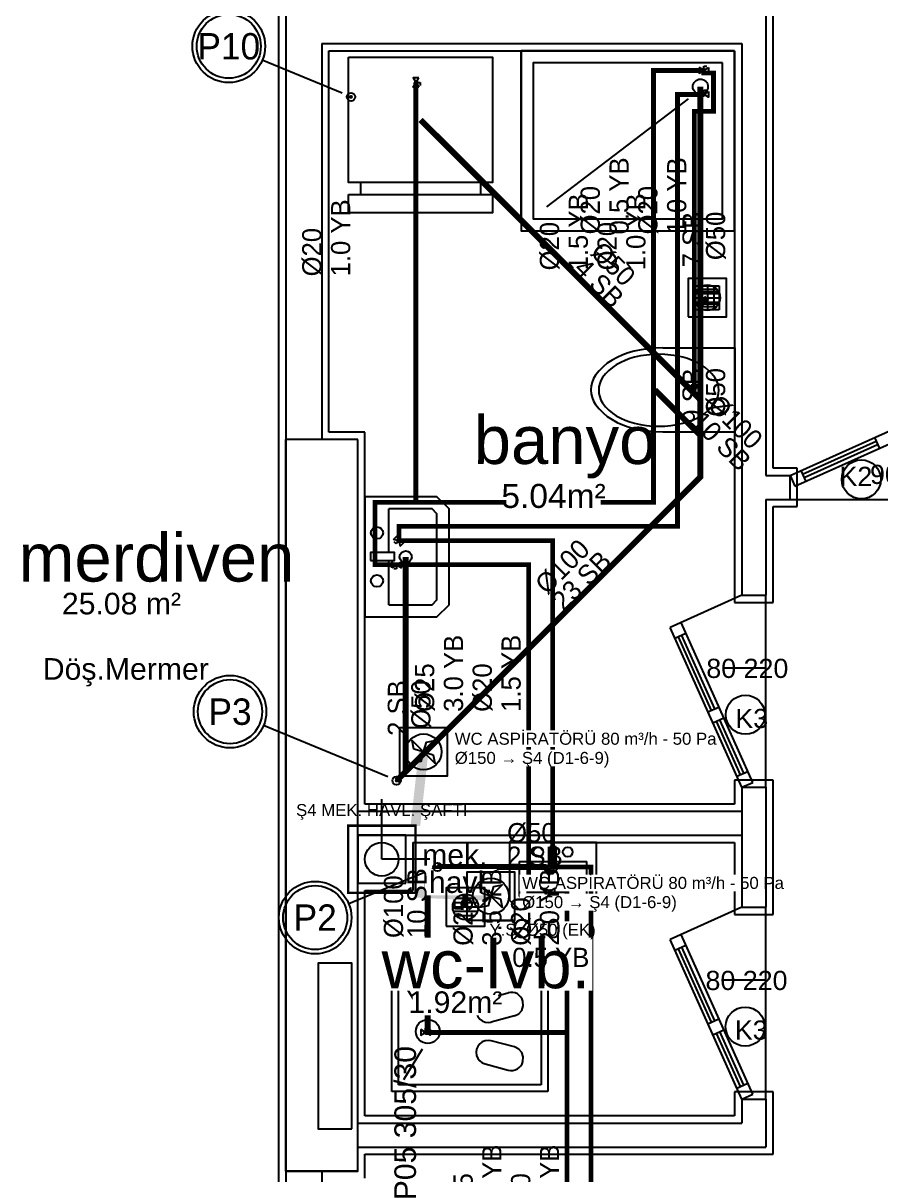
# Model space of a CAD drawing. Header units: centimetres. Extents: x -3962 to 31822, y -2 to 2802.
# Drawn here: x 13721.4 to 14078.8, y 1132.6 to 1612.8 of the extents above; entities that cross this region are included whole.
import ezdxf
from ezdxf.enums import TextEntityAlignment as Align

# ---------------------------------------------------------------- set-up
doc = ezdxf.new("R2010")
doc.units = ezdxf.units.CM
doc.linetypes.add('BASMA HATTI', pattern=[31, 25, -6])
doc.linetypes.add('PISSU HATTI', pattern=[26, 20, -6])
for name, color, linetype in [('ROTAS-CIHAZ', 135, 'CONTINUOUS'), ('ROTAS-HAVALANDIRMA', 30, 'CONTINUOUS'), ('ROTAS-HAVALANDIRMA-YAZI', 30, 'CONTINUOUS'), ('ROTAS-MIMARI', 8, 'CONTINUOUS'), ('ROTAS-MIMARI-KOLON', 8, 'CONTINUOUS'), ('ROTAS-MIMARI-YAZI', 8, 'CONTINUOUS'), ('ROTAS-PISSU-BORU-TAVANDAN', 6, 'PISSU HATTI'), ('ROTAS-PISSU-KOLONNO', 211, 'CONTINUOUS'), ('ROTAS-SICAKSU-BORU', 1, 'BASMA HATTI'), ('ROTAS-SOGUKSU-BORU', 5, 'CONTINUOUS'), ('ROTAS-TEFRIS', 15, 'CONTINUOUS')]:
    doc.layers.add(name, color=color, linetype=linetype)
doc.styles.add('ROTAS', font='arial.ttf')

# ---------------------------------------------------------------- blocks, each defined once
blk = doc.blocks.new('ROTAS-PIS-SU-CAP-SB')
for tag, p in [('PSCP_001', (0.833, 1.29)), ('PS_001', (0.833, 0.066))]:
    blk.add_attdef(tag, p, '', height=1)
blk = doc.blocks.new('ROTAS-YER-SUZGECI-PLAN')
for p, q in [((-6.67, 0), (6.67, 0)), ((-6.27, 2.27), (6.27, 2.27)), ((-4.89, 4.53), (4.89, 4.53)), ((-6.27, -2.27), (6.27, -2.27)), ((-4.89, -4.53), (4.89, -4.53))]:
    blk.add_line(p, q)
blk.add_lwpolyline([(-10, -10), (10, -10), (10, 10), (-10, 10)], close=True)
blk.add_circle((0, 0), 6.67)
blk = doc.blocks.new('ROTAS-PIS-SU-KOLON')
h = blk.add_hatch(color=256)
h.dxf.hatch_style = 1
h.paths.add_polyline_path([(1.54, 0), (1.49, 0.4), (1.33, 0.77), (1.09, 1.09), (0.77, 1.33), (0.4, 1.49), (0, 1.54), (-0.4, 1.49), (-0.77, 1.33), (-1.09, 1.09), (-1.33, 0.77), (-1.49, 0.4), (-1.54, 0), (-1.49, -0.4), (-1.33, -0.77), (-1.09, -1.09), (-0.77, -1.33), (-0.4, -1.49), (0, -1.54), (0.4, -1.49), (0.77, -1.33), (1.09, -1.09), (1.33, -0.77), (1.49, -0.4)])
blk.add_circle((0, 0), 3.5)
blk = doc.blocks.new('ROTAS-KURESEL-VANA')
for p, q in [((0, 3.1), (0, 8)), ((0, 8), (5.4, 8))]:
    blk.add_line(p, q)
for points in [[(-9, 5.8), (-9, -5), (0, 0.4)], [(9, 5.8), (9, -5), (0, 0.4)]]:
    blk.add_lwpolyline(points, close=True)
blk.add_circle((0, 0.4), 2.71)
blk.add_attdef('CAP', text='', height=10).set_placement((-1.1, 0), align=Align.CENTER)
blk = doc.blocks.new('ROTAS-TEMIZ-SU-CAP-MB')
for tag, p in [('SOCP_001', (0.833, 4.917)), ('SO_001', (0.833, 3.417)), ('SCCP_001', (0.833, 1.917)), ('SC_001', (0.833, 0.417))]:
    blk.add_attdef(tag, p, '', height=1)
blk = doc.blocks.new('ROTAS-ASPIRATOR')
blk.add_lwpolyline([(-10, -10), (10, -10), (10, 10), (-10, 10)], close=True)
for points in [[(0, 0), (-4, 1.17), (-4.71, 4.71), (0, 0)], [(0, 0), (-1.17, -4), (-4.71, -4.71), (0, 0)], [(0, 0), (1.17, 4), (4.71, 4.71), (0, 0)], [(0, 0), (4, -1.17), (4.71, -4.71), (0, 0)]]:
    blk.add_lwpolyline(points)
blk.add_circle((0, 0), 7.5)
blk = doc.blocks.new('ROTAS-KOLON-NO-PIS-SU')
for radius in [27.5, 24.26]:
    blk.add_circle((0, 0), radius)
blk.add_attdef('K', text='', height=20).set_placement((0, 0), align=Align.MIDDLE_CENTER)

msp = doc.modelspace()

# ---------------------------------------------------------------- linework, layer by layer
at = {"layer": 'ROTAS-HAVALANDIRMA', "const_width": 4}
for points in [[(13884.82, 1278.24), (13888.22, 1308.97)], [(13884.82, 1250.24), (13916.3, 1248.87)]]:
    msp.add_lwpolyline(points, dxfattribs=at)
at = {"layer": 'ROTAS-HAVALANDIRMA', "const_width": 1}
msp.add_lwpolyline([(13884.82, 1250.24), (13884.82, 1278.24), (13856.82, 1278.24), (13856.82, 1250.24), (13884.82, 1250.24)], close=True, dxfattribs=at)
at = {"layer": 'ROTAS-MIMARI'}
for p, q in [((13827.82, 1679.24), (13827.82, 1439.24)), ((13830.82, 1679.24), (13830.82, 1439.24)), ((14030.82, 1638.95), (14030.82, 1424.24)), ((14033.82, 1427.24), (14033.82, 1641.95)), ((13845.82, 1604.24), (14020.82, 1604.24)), ((13845.82, 1604.24), (13845.82, 1439.24)), ((14020.82, 1604.24), (14020.82, 1374.24)), ((13848.82, 1442.24), (13848.82, 1601.24)), ((13848.82, 1601.24), (14017.82, 1601.24)), ((13928.82, 1531.24), (13928.82, 1601.24)), ((14017.82, 1601.24), (14017.82, 1371.24)), ((14001.43, 1493.29), (14001.43, 1503.29)), ((14001.43, 1503.29), (14011.43, 1503.29)), ((14003.9, 1503.29), (14003.9, 1493.29)), ((14006.51, 1503.29), (14006.51, 1493.29)), ((14009.13, 1503.29), (14009.13, 1493.29)), ((14011.43, 1503.29), (14011.43, 1493.29)), ((14001.43, 1500.82), (14011.43, 1500.82)), ((14001.43, 1498.29), (14011.43, 1498.29)), ((14001.43, 1495.76), (14011.43, 1495.76)), ((14011.43, 1493.29), (14001.43, 1493.29)), ((13987.95, 1477.38), (14017.88, 1477.38)), ((14017.88, 1477.38), (14017.88, 1442.34)), ((14040.9, 1424.24), (14115.78, 1457.88)), ((14042.95, 1419.68), (14117.83, 1453.32)), ((13863.82, 1442.24), (13848.82, 1442.24)), ((13863.82, 1287.24), (13863.82, 1442.24)), ((13987.95, 1442.38), (14017.84, 1442.38)), ((13827.82, 1439.24), (13827.82, 1414.24)), ((14046.13, 1424.8), (14076.73, 1438.55)), ((14046.77, 1423.36), (14077.37, 1437.11)), ((14076.06, 1440.03), (14078.11, 1435.47)), ((14043.9, 1427.24), (14033.82, 1427.24)), ((14043.9, 1411.24), (14043.9, 1427.24)), ((14045.46, 1426.29), (14047.51, 1421.72)), ((14030.82, 1424.24), (14040.9, 1424.24)), ((14040.9, 1414.24), (14040.9, 1424.24)), ((14040.9, 1424.24), (14042.95, 1419.68)), ((13827.82, 1414.24), (13827.82, 1209.24)), ((14030.82, 1414.24), (14030.82, 1374.24)), ((14030.82, 1414.24), (14040.9, 1414.24)), ((14040.9, 1414.24), (14130.9, 1414.24)), ((14033.82, 1371.24), (14033.82, 1411.24)), ((14033.82, 1411.24), (14043.9, 1411.24)), ((14020.82, 1374.24), (13990.92, 1360.8)), ((14020.82, 1374.24), (14030.82, 1374.24)), ((14030.82, 1294.24), (14030.82, 1374.24)), ((14017.82, 1371.24), (14033.82, 1371.24)), ((14020.82, 1294.24), (13990.92, 1360.8)), ((14025.39, 1296.29), (13995.48, 1362.85)), ((13997.53, 1358.29), (13992.97, 1356.24)), ((14008.2, 1326.3), (13994.45, 1356.9)), ((14009.64, 1326.95), (13995.89, 1357.55)), ((14012.71, 1343.96), (14030.82, 1343.96)), ((14006.72, 1325.64), (14011.28, 1327.69)), ((14008.76, 1321.08), (14013.33, 1323.13)), ((14020.26, 1299.46), (14010.25, 1321.74)), ((14021.7, 1300.11), (14011.69, 1322.39)), ((14033.82, 1297.24), (14017.82, 1297.24)), ((14017.82, 1297.24), (14017.82, 1287.24)), ((14018.78, 1298.8), (14023.34, 1300.85)), ((14033.82, 1241.24), (14033.82, 1297.24)), ((14020.82, 1294.24), (14025.39, 1296.29)), ((14020.82, 1294.24), (14020.82, 1244.24)), ((14020.82, 1294.24), (14030.82, 1294.24)), ((14030.82, 1294.24), (14030.82, 1244.24)), ((14017.82, 1287.24), (13863.82, 1287.24)), ((13870.82, 1264.24), (13870.82, 1289.24)), ((13860.82, 1284.24), (14020.82, 1284.24)), ((13860.82, 1274.24), (14020.82, 1274.24)), ((13880.82, 1274.24), (13860.82, 1274.24)), ((13860.82, 1274.24), (13860.82, 1254.24)), ((13880.82, 1254.24), (13880.82, 1274.24)), ((13883.82, 1271.24), (14017.82, 1271.24)), ((13883.82, 1271.24), (13883.82, 1251.24)), ((13960.31, 1271.24), (13924.05, 1271.24)), ((13924.05, 1271.24), (13924.05, 1247.24)), ((13940.84, 1269.41), (13940.84, 1261.41)), ((13943.52, 1269.41), (13940.84, 1269.41)), ((13943.52, 1261.41), (13943.52, 1269.41)), ((13960.31, 1247.24), (13960.31, 1271.24)), ((14017.82, 1271.24), (14017.82, 1241.24)), ((13890.82, 1264.24), (13870.82, 1264.24)), ((13928.05, 1263.24), (13940.84, 1263.24)), ((13928.05, 1263.24), (13928.05, 1248.89)), ((13943.52, 1263.24), (13956.31, 1263.24)), ((13956.31, 1248.89), (13956.31, 1263.24)), ((13940.84, 1261.41), (13943.52, 1261.41)), ((13860.82, 1254.24), (13880.82, 1254.24)), ((13863.82, 1212.24), (13863.82, 1251.24)), ((13863.82, 1251.24), (13883.82, 1251.24)), ((13928.05, 1248.89), (13929.71, 1247.24)), ((13954.66, 1247.24), (13956.31, 1248.89)), ((13924.05, 1247.24), (13928.05, 1243.24)), ((13929.71, 1247.24), (13954.66, 1247.24)), ((13956.31, 1243.24), (13960.31, 1247.24)), ((14020.82, 1244.24), (13990.92, 1230.8)), ((14020.82, 1244.24), (14030.82, 1244.24)), ((14030.82, 1164.24), (14030.82, 1244.24)), ((13928.05, 1243.24), (13956.31, 1243.24)), ((14017.82, 1241.24), (14033.82, 1241.24)), ((14020.82, 1164.24), (13990.92, 1230.8)), ((14025.39, 1166.29), (13995.48, 1232.85)), ((13997.53, 1228.29), (13992.97, 1226.24)), ((14008.2, 1196.3), (13994.45, 1226.9)), ((14009.64, 1196.95), (13995.89, 1227.55)), ((13874.98, 1167.46), (13874.98, 1217.46)), ((13874.98, 1217.46), (13939.98, 1217.46)), ((13939.98, 1217.46), (13939.98, 1167.46)), ((13863.82, 1157.26), (13863.82, 1212.24)), ((13877.76, 1170.24), (13877.76, 1214.68)), ((13877.76, 1214.68), (13937.19, 1214.68)), ((13879.98, 1212.46), (13887.75, 1199.71)), ((13937.19, 1214.68), (13937.19, 1170.24)), ((14012.33, 1214.02), (14030.44, 1214.02)), ((13827.82, 1209.24), (13827.82, 1134.24)), ((13913.85, 1205.99), (13923.51, 1208.58)), ((13926.1, 1198.92), (13916.44, 1196.34)), ((14006.72, 1195.64), (14011.28, 1197.69)), ((14008.76, 1191.08), (14013.33, 1193.13)), ((14020.26, 1169.46), (14010.25, 1191.74)), ((14021.7, 1170.11), (14011.69, 1192.39)), ((13926.1, 1185.99), (13916.44, 1188.58)), ((13879.98, 1172.46), (13887.75, 1185.28)), ((13913.85, 1178.92), (13923.51, 1176.34)), ((13939.98, 1167.46), (13874.98, 1167.46)), ((13937.19, 1170.24), (13877.76, 1170.24)), ((14033.82, 1167.24), (14017.82, 1167.24)), ((14017.82, 1167.24), (14017.82, 1157.24)), ((14018.78, 1168.8), (14023.34, 1170.85)), ((14033.82, 1141.24), (14033.82, 1167.24)), ((14020.82, 1164.24), (14025.39, 1166.29)), ((14020.82, 1164.24), (14020.82, 1154.24)), ((14020.82, 1164.24), (14030.82, 1164.24)), ((14030.82, 1164.24), (14030.82, 1144.24)), ((14017.82, 1157.26), (13863.82, 1157.26)), ((13860.82, 1154.26), (14020.82, 1154.26)), ((13860.82, 1144.26), (14030.82, 1144.26)), ((13863.82, 1141.26), (14033.82, 1141.26)), ((13863.82, 1131.24), (13863.82, 1141.26)), ((13827.82, 1134.24), (13827.82, 1101.24)), ((13830.82, 1134.24), (13830.82, 1104.24)), ((13845.82, 1134.24), (13845.82, 1104.24))]:
    msp.add_line(p, q, dxfattribs=at)
for points in [[(14017.82, 1601.24), (13928.82, 1601.24), (13928.82, 1526.24), (14017.82, 1526.24), (14017.82, 1601.24)], [(13856.99, 1598.61), (13916.99, 1598.61), (13916.99, 1546.26), (13856.99, 1546.26), (13856.99, 1598.61)], [(14012.82, 1596.24), (13933.82, 1596.24), (13933.82, 1531.24), (14012.82, 1531.24), (14012.82, 1596.24)], [(13939.56, 1536.24), (13998.56, 1581.24)], [(13861.99, 1546.26), (13861.99, 1541.26)], [(13911.99, 1546.26), (13911.99, 1541.26)], [(13856.99, 1541.26), (13916.99, 1541.26), (13916.99, 1533.61), (13856.99, 1533.61), (13856.99, 1541.26)], [(13975.91, 1475.95), (13973.52, 1475.28), (13971.19, 1474.44), (13968.92, 1473.43), (13966.74, 1472.26)], [(13987.95, 1477.38), (13984.91, 1477.29), (13981.89, 1477.02), (13978.88, 1476.58), (13975.91, 1475.95)], [(13986.19, 1474.72), (13983.66, 1474.64), (13981.15, 1474.41), (13978.65, 1474.03), (13976.17, 1473.49)], [(13996.21, 1473.49), (13993.73, 1474.03), (13991.24, 1474.41), (13988.72, 1474.64), (13986.19, 1474.72)], [(13966.74, 1472.26), (13964.78, 1470.98), (13962.99, 1469.5), (13961.35, 1467.84), (13959.9, 1466.01)], [(13968.51, 1470.33), (13966.89, 1469.23), (13965.39, 1467.97), (13964.04, 1466.55), (13962.84, 1465)], [(13976.17, 1473.49), (13974.17, 1472.92), (13972.23, 1472.19), (13970.34, 1471.33), (13968.51, 1470.33)], [(14003.87, 1470.33), (14002.04, 1471.33), (14000.15, 1472.19), (13998.21, 1472.92), (13996.21, 1473.49)], [(14009.54, 1465), (14008.35, 1466.55), (14006.99, 1467.97), (14005.49, 1469.23), (14003.87, 1470.33)], [(13959.9, 1466.01), (13959.06, 1464.61), (13958.45, 1463.1), (13958.08, 1461.52), (13957.95, 1459.88)], [(13962.84, 1465), (13962.13, 1463.79), (13961.61, 1462.49), (13961.3, 1461.12), (13961.19, 1459.72)], [(14011.19, 1459.72), (14011.08, 1461.12), (14010.77, 1462.49), (14010.25, 1463.79), (14009.54, 1465)], [(13957.95, 1459.88), (13958.08, 1458.25), (13958.45, 1456.67), (13959.06, 1455.16), (13959.9, 1453.76)], [(13961.19, 1459.72), (13961.3, 1458.32), (13961.61, 1456.95), (13962.13, 1455.65), (13962.84, 1454.44)], [(14009.54, 1454.44), (14010.25, 1455.65), (14010.77, 1456.95), (14011.08, 1458.32), (14011.19, 1459.72)], [(13959.9, 1453.76), (13961.35, 1451.93), (13962.99, 1450.27), (13964.78, 1448.79), (13966.74, 1447.51)], [(13962.84, 1454.44), (13964.04, 1452.88), (13965.39, 1451.47), (13966.89, 1450.21), (13968.51, 1449.11)], [(14003.87, 1449.11), (14005.49, 1450.21), (14006.99, 1451.47), (14008.35, 1452.88), (14009.54, 1454.44)], [(13966.74, 1447.51), (13968.92, 1446.34), (13971.19, 1445.33), (13973.52, 1444.49), (13975.91, 1443.82)], [(13968.51, 1449.11), (13970.34, 1448.11), (13972.23, 1447.24), (13974.17, 1446.52), (13976.17, 1445.95)], [(13976.17, 1445.95), (13978.65, 1445.41), (13981.15, 1445.03), (13983.66, 1444.8), (13986.19, 1444.72)], [(13986.19, 1444.72), (13988.72, 1444.8), (13991.24, 1445.03), (13993.73, 1445.41), (13996.21, 1445.95)], [(13996.21, 1445.95), (13998.21, 1446.52), (14000.15, 1447.24), (14002.04, 1448.11), (14003.87, 1449.11)], [(13975.91, 1443.82), (13978.88, 1443.19), (13981.89, 1442.74), (13984.91, 1442.47), (13987.95, 1442.38)], [(13860.82, 1439.24), (13830.82, 1439.24)], [(13830.82, 1134.24), (13830.82, 1439.24)], [(13860.82, 1134.24), (13860.82, 1439.24)], [(13863.82, 1415.25), (13863.82, 1365.25), (13893.82, 1365.25), (13898.82, 1370.25), (13898.82, 1410.25), (13893.82, 1415.25), (13863.82, 1415.25)], [(13873.82, 1370.25), (13891.75, 1370.25), (13893.82, 1372.32), (13893.82, 1408.18), (13891.75, 1410.25), (13873.82, 1410.25)], [(13873.82, 1392.05), (13873.82, 1410.25)], [(13866.11, 1388.7), (13876.11, 1388.7), (13876.11, 1392.05), (13866.11, 1392.05), (13866.11, 1388.7)], [(13873.82, 1370.25), (13873.82, 1388.7)], [(13913.85, 1205.99), (13912.64, 1205.49), (13911.61, 1204.7), (13910.82, 1203.67), (13910.32, 1202.46), (13910.15, 1201.15), (13910.32, 1199.87), (13910.81, 1198.67), (13911.61, 1197.63), (13912.66, 1196.83), (13913.85, 1196.34), (13915.14, 1196.17), (13916.44, 1196.34)], [(13929.64, 1205.05), (13929.29, 1205.97), (13928.77, 1206.8), (13928.11, 1207.51), (13927.31, 1208.08), (13926.41, 1208.49), (13925.46, 1208.71), (13924.48, 1208.74), (13923.51, 1208.58)], [(13926.1, 1198.92), (13927.88, 1199.81), (13929.14, 1201.25), (13929.76, 1203.07), (13929.64, 1205.05)], [(13916.44, 1188.58), (13915.14, 1188.75), (13913.85, 1188.58), (13912.66, 1188.09), (13911.61, 1187.29), (13910.81, 1186.24), (13910.32, 1185.05), (13910.15, 1183.76), (13910.32, 1182.46), (13910.82, 1181.24), (13911.61, 1180.22), (13912.64, 1179.43), (13913.85, 1178.92)], [(13929.64, 1179.87), (13929.76, 1181.85), (13929.14, 1183.67), (13927.88, 1185.11), (13926.1, 1185.99)], [(13923.51, 1176.34), (13924.48, 1176.18), (13925.46, 1176.21), (13926.41, 1176.43), (13927.31, 1176.83), (13928.11, 1177.41), (13928.77, 1178.12), (13929.29, 1178.95), (13929.64, 1179.87)], [(13860.82, 1134.24), (13830.82, 1134.24)]]:
    msp.add_lwpolyline(points, dxfattribs=at)
for centre, radius in [((14003.56, 1586.24), 3.16), ((14070.59, 1422.56), 8.14), ((13868.82, 1400.25), 2.52), ((13880.78, 1390.25), 2.52), ((13868.82, 1380.25), 2.52), ((14022.32, 1324.47), 8.14), ((13870.82, 1264.24), 7), ((13936.05, 1267.24), 2.02), ((13948.31, 1267.24), 2.02), ((13942.08, 1257.67), 2.02), ((14022.22, 1194.48), 8.14), ((13889.98, 1192.46), 5)]:
    msp.add_circle(centre, radius, dxfattribs=at)
at = {"layer": 'ROTAS-MIMARI-KOLON'}
for points in [[(13860.82, 1439.24), (13830.82, 1439.24), (13830.82, 1134.24), (13860.82, 1134.24), (13860.82, 1439.24)], [(13858.31, 1151.91), (13858.31, 1220.88), (13844.34, 1220.88), (13844.34, 1151.91), (13858.31, 1151.91)]]:
    msp.add_lwpolyline(points, dxfattribs=at)
at = {"layer": 'ROTAS-PISSU-BORU-TAVANDAN', "const_width": 2.5}
for points in [[(14003.56, 1586.24), (14003.56, 1495.42)], [(13886.99, 1572.43), (14003.56, 1455.86)], [(14006.43, 1498.29), (14003.56, 1495.42)], [(14003.56, 1495.42), (14003.56, 1455.86)], [(13984.57, 1459.88), (14003.56, 1440.89)], [(14003.56, 1455.86), (14003.56, 1440.9)], [(14003.56, 1440.9), (14003.56, 1423.56), (13880.78, 1300.78)], [(13880.78, 1390.25), (13880.78, 1300.78)], [(13880.78, 1300.78), (13877, 1297)], [(13889.98, 1192.46), (13889.98, 1256.98), (13894, 1261)], [(13905.69, 1244.35), (13905.69, 1249.31), (13894, 1261)], [(13942.08, 1257.67), (13938.75, 1261), (13894, 1261)]]:
    msp.add_lwpolyline(points, dxfattribs=at)
at = {"layer": 'ROTAS-PISSU-KOLONNO'}
for p, q in [((13854.3, 1583.53), (13821.04, 1597.31)), ((13873.3, 1298.53), (13821.57, 1319.96)), ((13890.3, 1259.47), (13857.04, 1245.69))]:
    msp.add_line(p, q, dxfattribs=at)
at = {"layer": 'ROTAS-SICAKSU-BORU', "const_width": 2}
msp.add_lwpolyline([(13725, 363), (13814, 363), (13814, 685), (13762, 685), (13762, 703), (13886, 703), (13886, 1011), (13958, 1011), (13958, 1261), (13942, 1261), (13942, 1397), (13878, 1397), (13878, 1403), (13994, 1403), (13994, 1583), (14005, 1583)], dxfattribs=at)
at = {"layer": 'ROTAS-SOGUKSU-BORU', "const_width": 2}
for points in [[(13725, 373), (13804, 373), (13804, 675), (13752, 675), (13752, 713), (13876, 713), (13876, 1021), (13948, 1021), (13948, 1251), (13932, 1251), (13932, 1387), (13868, 1387), (13868, 1413), (13984, 1413), (13984, 1593), (14005, 1593)], [(14001, 1460), (14001, 1576), (14009, 1576), (14009, 1592), (14005, 1592), (14005, 1593)], [(13885, 1588), (13885, 1413)], [(13889, 1192), (13948, 1192)]]:
    msp.add_lwpolyline(points, dxfattribs=at)

# ---------------------------------------------------------------- block references
at = {"layer": 'ROTAS-TEFRIS'}
ref = msp.add_blockref('ROTAS-KOLON-NO-PIS-SU', (13807.07, 1603.1), dxfattribs=dict(at, xscale=0.55, yscale=0.55))
ref.add_attrib('K', 'P10', dxfattribs={"height": 11}).set_placement((13807.07, 1603.1), align=Align.MIDDLE_CENTER)
for name, p, xscale, yscale in [('ROTAS-KURESEL-VANA', (14005, 1593), 0.22, 0.22), ('ROTAS-KURESEL-VANA', (14005, 1583), 0.22, 0.22), ('ROTAS-PIS-SU-KOLON', (13858, 1582), 0.5, 0.5), ('ROTAS-YER-SUZGECI-PLAN', (14006.43, 1498.29), 0.8, 0.8), ('ROTAS-PIS-SU-KOLON', (13877, 1297), 0.5, 0.5), ('ROTAS-KURESEL-VANA', (13889, 1192), 0.22, 0.22)]:
    msp.add_blockref(name, p, dxfattribs=dict(at, xscale=xscale, yscale=yscale))
for p, xscale, yscale, rotation in [((13885, 1588), 0.22, 0.22, -90), ((14001, 1460), 0.22, 0.22, 90), ((13878, 1397), 0.21999999999999997, 0.21999999999999997, 135), ((13877, 1387), 0.22, 0.22, 180)]:
    msp.add_blockref('ROTAS-KURESEL-VANA', p, dxfattribs=dict(at, xscale=xscale, yscale=yscale, rotation=rotation))
ref = msp.add_blockref('ROTAS-TEMIZ-SU-CAP-MB', (14001, 1518), dxfattribs=dict(at, xscale=8, yscale=8, rotation=90))
ref.add_attrib('SCCP_001', 'Ø20', (13985.67, 1524.67), dxfattribs={"height": 8, "rotation": 90})
ref.add_attrib('SC_001', '1.0 YB', (13997.67, 1524.67), dxfattribs={"height": 8, "rotation": 90})
ref.add_attrib('SO_001', '0.5 YB', (13973.67, 1524.67), dxfattribs={"height": 8, "rotation": 90})
ref.add_attrib('SOCP_001', 'Ø20', (13961.67, 1524.67), dxfattribs={"height": 8, "rotation": 90})
ref = msp.add_blockref('ROTAS-TEMIZ-SU-CAP-MB', (13885, 1500.5), dxfattribs=dict(at, xscale=8, yscale=8, rotation=90))
ref.add_attrib('SO_001', '1.0 YB', (13857.67, 1507.17), dxfattribs={"height": 8, "rotation": 90})
ref.add_attrib('SOCP_001', 'Ø20', (13845.67, 1507.17), dxfattribs={"height": 8, "rotation": 90})
ref = msp.add_blockref('ROTAS-TEMIZ-SU-CAP-MB', (13984, 1503), dxfattribs=dict(at, xscale=8, yscale=8, rotation=90))
ref.add_attrib('SCCP_001', 'Ø20', (13968.67, 1509.67), dxfattribs={"height": 8, "rotation": 90})
ref.add_attrib('SC_001', '1.0 YB', (13980.67, 1509.67), dxfattribs={"height": 8, "rotation": 90})
ref.add_attrib('SO_001', '1.5 YB', (13956.67, 1509.67), dxfattribs={"height": 8, "rotation": 90})
ref.add_attrib('SOCP_001', 'Ø20', (13944.67, 1509.67), dxfattribs={"height": 8, "rotation": 90})
ref = msp.add_blockref('ROTAS-PIS-SU-CAP-SB', (14003.56, 1540.83), dxfattribs=dict(at, xscale=8, yscale=8, rotation=-90))
ref.add_attrib('PSCP_001', 'Ø50', dxfattribs={"height": 8, "rotation": 90}).set_placement((14013.88, 1534.16), align=Align.RIGHT)
ref.add_attrib('PS_001', '7 SB', dxfattribs={"height": 8, "rotation": 90}).set_placement((14004.08, 1534.16), align=Align.RIGHT)
ref = msp.add_blockref('ROTAS-PIS-SU-CAP-SB', (13945.27, 1514.15), dxfattribs=dict(at, xscale=8, yscale=8, rotation=-45))
ref.add_attrib('PSCP_001', 'Ø50', (13957.28, 1516.73), dxfattribs={"height": 8, "rotation": 315})
ref.add_attrib('PS_001', '4 SB', (13950.36, 1509.8), dxfattribs={"height": 8, "rotation": 315})
ref = msp.add_blockref('ROTAS-PIS-SU-CAP-SB', (14003.56, 1475.64), dxfattribs=dict(at, xscale=8, yscale=8, rotation=-90))
ref.add_attrib('PSCP_001', 'Ø50', dxfattribs={"height": 8, "rotation": 90}).set_placement((14013.88, 1468.97), align=Align.RIGHT)
ref.add_attrib('PS_001', '9 SB', dxfattribs={"height": 8, "rotation": 90}).set_placement((14004.08, 1468.97), align=Align.RIGHT)
ref = msp.add_blockref('ROTAS-PIS-SU-CAP-SB', (13994.06, 1450.39), dxfattribs=dict(at, xscale=8, yscale=8, rotation=-45))
ref.add_attrib('PSCP_001', 'Ø100', (14006.07, 1452.97), dxfattribs={"height": 8, "rotation": 315})
ref.add_attrib('PS_001', '10 SB', (13999.15, 1446.05), dxfattribs={"height": 8, "rotation": 315})
ref = msp.add_blockref('ROTAS-PIS-SU-CAP-SB', (13942.17, 1362.17), dxfattribs=dict(at, xscale=8, yscale=8, rotation=45))
ref.add_attrib('PSCP_001', 'Ø100', (13939.59, 1374.18), dxfattribs={"height": 8, "rotation": 45})
ref.add_attrib('PS_001', '23 SB', (13946.51, 1367.26), dxfattribs={"height": 8, "rotation": 45})
ref = msp.add_blockref('ROTAS-TEMIZ-SU-CAP-MB', (13932, 1319), dxfattribs=dict(at, xscale=8, yscale=8, rotation=90))
ref.add_attrib('SCCP_001', 'Ø20', (13916.67, 1325.67), dxfattribs={"height": 8, "rotation": 90})
ref.add_attrib('SC_001', '1.5 YB', (13928.67, 1325.67), dxfattribs={"height": 8, "rotation": 90})
ref.add_attrib('SO_001', '3.0 YB', (13904.67, 1325.67), dxfattribs={"height": 8, "rotation": 90})
ref.add_attrib('SOCP_001', 'Ø25', (13892.67, 1325.67), dxfattribs={"height": 8, "rotation": 90})
ref = msp.add_blockref('ROTAS-KOLON-NO-PIS-SU', (13807.59, 1325.75), dxfattribs=dict(at, xscale=0.55, yscale=0.55))
ref.add_attrib('K', 'P3', dxfattribs={"height": 11}).set_placement((13807.59, 1325.75), align=Align.MIDDLE_CENTER)
ref = msp.add_blockref('ROTAS-PIS-SU-CAP-SB', (13880.78, 1345.51), dxfattribs=dict(at, xscale=8, yscale=8, rotation=-90))
ref.add_attrib('PSCP_001', 'Ø50', dxfattribs={"height": 8, "rotation": 90}).set_placement((13891.1, 1338.85), align=Align.RIGHT)
ref.add_attrib('PS_001', '2 SB', dxfattribs={"height": 8, "rotation": 90}).set_placement((13881.31, 1338.85), align=Align.RIGHT)
ref = msp.add_blockref('ROTAS-PIS-SU-CAP-SB', (13916.37, 1261), dxfattribs=dict(at, xscale=8, yscale=8))
ref.add_attrib('PSCP_001', 'Ø50', (13923.04, 1271.32), dxfattribs={"height": 8})
ref.add_attrib('PS_001', '2 SB', (13923.04, 1261.52), dxfattribs={"height": 8})
ref = msp.add_blockref('ROTAS-KOLON-NO-PIS-SU', (13843.07, 1239.9), dxfattribs=dict(at, xscale=0.55, yscale=0.55))
ref.add_attrib('K', 'P2', dxfattribs={"height": 11}).set_placement((13843.07, 1239.9), align=Align.MIDDLE_CENTER)
ref = msp.add_blockref('ROTAS-TEMIZ-SU-CAP-MB', (13948, 1106.5), dxfattribs=dict(at, xscale=8, yscale=8, rotation=90))
ref.add_attrib('SCCP_001', 'Ø20', (13932.67, 1113.17), dxfattribs={"height": 8, "rotation": 90})
ref.add_attrib('SC_001', '2.0 YB', (13944.67, 1113.17), dxfattribs={"height": 8, "rotation": 90})
ref.add_attrib('SO_001', '4.0 YB', (13920.67, 1113.17), dxfattribs={"height": 8, "rotation": 90})
ref.add_attrib('SOCP_001', 'Ø25', (13908.67, 1113.17), dxfattribs={"height": 8, "rotation": 90})

# ---------------------------------------------------------------- texts
at = {"layer": 'ROTAS-HAVALANDIRMA-YAZI', "style": 'ROTAS'}
msp.add_text('Ş4 MEK. HAVL. ŞAFTI', height=5, dxfattribs=at).set_placement((13870.82, 1282.24), align=Align.CENTER)
at = {"layer": 'ROTAS-MIMARI-YAZI', "style": 'ROTAS'}
for s, height, p in [('K2', 8, (14068.33, 1423.83)), ('90 220', 8, (14091.31, 1424.66)), ('merdiven', 20, (13776.95, 1389.98)), ('25.08 m²', 9, (13762.36, 1370.8)), ('Döş.Mermer', 9, (13764.17, 1343.56)), ('80 220', 8, (14023.11, 1343.8)), ('K3', 8, (14024.95, 1322.92)), ('80 220', 8, (14022.77, 1213.72)), ('K3', 8, (14024.73, 1193.03))]:
    msp.add_text(s, height=height, dxfattribs=at).set_placement(p, align=Align.MIDDLE_CENTER)
msp.add_text('P05 305/30', height=9, rotation=90, dxfattribs=at).set_placement((13880.57, 1154.24), align=Align.MIDDLE_CENTER)

# ---------------------------------------------------------------- next in the draw order: wipeouts: each hides what was drawn before it
for points in [[(13961.97, 1409.67), (13922.77, 1409.67), (13922.77, 1421.67), (13961.97, 1421.67)], [(13992.12, 1310.97), (13900.22, 1310.97), (13900.22, 1317.97), (13992.12, 1317.97)], [(13918.68, 1249.18), (13888.78, 1249.18), (13888.78, 1260.18), (13918.68, 1260.18)], [(14020.2, 1250.87), (13928.3, 1250.87), (13928.3, 1257.87), (14020.2, 1257.87)], [(13958.6, 1209.48), (13869.8, 1209.48), (13869.8, 1231.48), (13958.6, 1231.48)]]:
    msp.add_wipeout(points)

# ---------------------------------------------------------------- next in the draw order: block references
at = {"layer": 'ROTAS-TEFRIS', "xscale": 0.21999999999999997, "yscale": 0.21999999999999997, "rotation": 135}
msp.add_blockref('ROTAS-KURESEL-VANA', (13942, 1261), dxfattribs=at)
at = {"layer": 'ROTAS-TEFRIS'}
ref = msp.add_blockref('ROTAS-PIS-SU-CAP-SB', (13889.98, 1224.72), dxfattribs=dict(at, xscale=8, yscale=8, rotation=90))
ref.add_attrib('PSCP_001', 'Ø100', (13879.66, 1231.38), dxfattribs={"height": 8, "rotation": 90})
ref.add_attrib('PS_001', '10 SB', (13889.45, 1231.38), dxfattribs={"height": 8, "rotation": 90})
at = {"layer": 'ROTAS-TEFRIS', "xscale": 0.5, "yscale": 0.5}
msp.add_blockref('ROTAS-PIS-SU-KOLON', (13894, 1261), dxfattribs=at)

# ---------------------------------------------------------------- next in the draw order: texts
at = {"layer": 'ROTAS-MIMARI-YAZI', "style": 'ROTAS'}
for s, height, p in [('banyo', 20, (13947.16, 1438.99)), ('5.04m²', 10, (13942.37, 1415.67)), ('mek.', 9, (13901.25, 1265.99)), ('havl.', 9, (13903.73, 1254.68))]:
    msp.add_text(s, height=height, dxfattribs=at).set_placement(p, align=Align.MIDDLE_CENTER)

# ---------------------------------------------------------------- next in the draw order: wipeouts: each hides what was drawn before it
for points in [[(13958.02, 1302.97), (13900.22, 1302.97), (13900.22, 1309.97), (13958.02, 1309.97)], [(13986.1, 1242.87), (13928.3, 1242.87), (13928.3, 1249.87), (13986.1, 1249.87)], [(13956.99, 1231.35), (13914.69, 1231.35), (13914.69, 1238.35), (13956.99, 1238.35)], [(13919.23, 1199.16), (13883.75, 1199.16), (13883.75, 1210.16), (13919.23, 1210.16)]]:
    msp.add_wipeout(points)

# ---------------------------------------------------------------- next in the draw order: block references
at = {"layer": 'ROTAS-TEFRIS'}
for p in [(13888.22, 1308.97), (13916.3, 1248.87)]:
    msp.add_blockref('ROTAS-ASPIRATOR', p, dxfattribs=at)
ref = msp.add_blockref('ROTAS-TEMIZ-SU-CAP-MB', (13948, 1221.5), dxfattribs=dict(at, xscale=8, yscale=8, rotation=90))
ref.add_attrib('SCCP_001', 'Ø20', (13932.67, 1228.17), dxfattribs={"height": 8, "rotation": 90})
ref.add_attrib('SC_001', '2.0 YB', (13944.67, 1228.17), dxfattribs={"height": 8, "rotation": 90})
ref.add_attrib('SO_001', '3.5 YB', (13920.67, 1228.17), dxfattribs={"height": 8, "rotation": 90})
ref.add_attrib('SOCP_001', 'Ø25', (13908.67, 1228.17), dxfattribs={"height": 8, "rotation": 90})
at = {"layer": 'ROTAS-TEFRIS', "xscale": 0.8, "yscale": 0.8}
msp.add_blockref('ROTAS-YER-SUZGECI-PLAN', (13905.69, 1244.35), dxfattribs=at)
at = {"layer": 'ROTAS-TEFRIS', "xscale": 0.22, "yscale": 0.22, "rotation": 180}
msp.add_blockref('ROTAS-KURESEL-VANA', (13941, 1251), dxfattribs=at)
at = {"layer": 'ROTAS-TEFRIS'}
ref = msp.add_blockref('ROTAS-TEMIZ-SU-CAP-MB', (13918.5, 1192), dxfattribs=dict(at, xscale=8, yscale=8))
ref.add_attrib('SO_001', '0.5 YB', (13925.17, 1219.33), dxfattribs={"height": 8})
ref.add_attrib('SOCP_001', 'Ø20', (13925.17, 1231.33), dxfattribs={"height": 8})

# ---------------------------------------------------------------- next in the draw order: texts
at = {"layer": 'ROTAS-CIHAZ', "style": 'ROTAS'}
msp.add_text('Y.S. Ø50 (EK)', height=5, dxfattribs=at).set_placement((13915.69, 1232.35))
at = {"layer": 'ROTAS-HAVALANDIRMA-YAZI', "style": 'ROTAS'}
for s, p in [('WC ASPİRATÖRÜ 80 m³/h - 50 Pa', (13901.22, 1311.97)), ('Ø150 → Ş4 (D1-6-9)', (13901.22, 1303.97)), ('WC ASPİRATÖRÜ 80 m³/h - 50 Pa', (13929.3, 1251.87)), ('Ø150 → Ş4 (D1-6-9)', (13929.3, 1243.87))]:
    msp.add_text(s, height=5, dxfattribs=at).set_placement(p)
at = {"layer": 'ROTAS-MIMARI-YAZI', "style": 'ROTAS'}
for s, height, p in [('wc-lvb.', 20, (13914.2, 1220.48)), ('1.92m²', 9, (13901.49, 1204.66))]:
    msp.add_text(s, height=height, dxfattribs=at).set_placement(p, align=Align.MIDDLE_CENTER)

doc.saveas('drawing.dxf')
